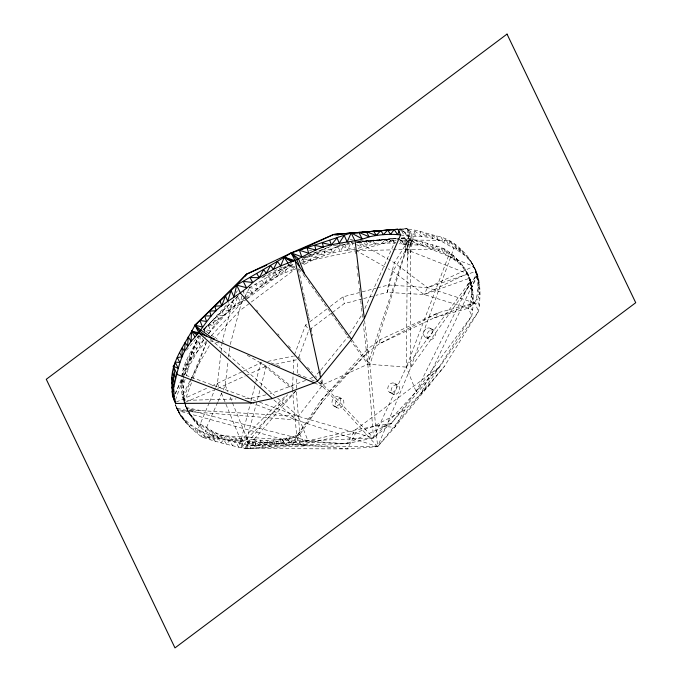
<?xml version="1.0" encoding="UTF-8"?>
<svg xmlns="http://www.w3.org/2000/svg" width="682" height="682" viewBox="0 0 682 682"><rect width="100%" height="100%" fill="white"/><g stroke="black" fill="none" stroke-linecap="round" stroke-linejoin="round"><path stroke-width="0.51" stroke-dasharray="3.41 2.56" d="M199.783 335.732C191.94 350.812 180.474 365.492 181.557 383.378C180.585 393.062 183.629 402.056 187.746 410.53C193.219 421.519 202.844 431.186 213.978 436.165C226.04 440.078 238.393 443.044 250.788 445.713L346.533 443.701L373.48 437.98L391.349 423.343L439.063 367.206L471.859 315.732C474.467 299.398 474.161 281.564 464.135 267.591C457.153 258.29 448.304 249.109 436.727 246.083C424.75 242.852 412.636 238.18 400.189 238.103M398.765 229.195L407.043 228.632L410.504 236.492L410.564 367.99L377.632 446.65L347.351 448.909L244.991 448.568C230.533 445.363 216.1 441.902 202.077 437.094C190.551 428.859 180.065 418.433 175.248 404.801L179.357 413.514M401.178 238.146L404.29 237.856L407.427 245.008L406.361 367.112L416.088 391.596L391.349 423.343L346.533 443.701L303.464 441.876L250.788 445.713L247.046 438.517L230.005 396.83M185.095 379.405C182.324 387.853 183.1 397.069 185.836 405.423M391.349 423.343L355.254 429.984L303.464 441.876L299.884 434.366L296.21 390.471L253.892 439.592L250.788 445.713L308 440.802L373.48 437.98L416.088 391.596L471.859 315.732L468.27 308.221C473.555 296.159 471.518 282.169 465.9 270.609L468.79 276.619L467.23 273.559L406.122 249.518L393.446 249.825M221.42 393.13L240.899 440.657L244.991 448.568L292.757 444.979L296.73 436.275L320.574 400.956L367.129 352.926L379.26 343.839L434.34 317.803L468.27 308.221L474.646 302.978C482.165 285.153 476.164 263.133 461.978 250.328C455.039 243.031 446.403 237.95 436.523 235.887C424.093 233.056 411.655 227.421 398.74 229.297M400.138 240.217L408.561 240.081L473.555 266.364L475.328 269.859L472.166 263.269C481.381 277.489 480.87 295.11 478.594 311.231L444.34 366.456L394.656 427.375L377.632 446.65L306.636 445.849L244.991 448.568L248.146 441.825L287.659 394.699M430.257 384.154L404.946 409.848L374.912 425.619L355.791 432.797L347.351 448.909L300.66 444.519L296.73 436.275L292.425 389.004L293.09 375.56M293.141 374.52L294.07 355.902M206.569 340.983L183.032 368.084L187.644 369.874L184.796 364.111L189.153 364.324L186.817 359.849L191.131 358.937L191.557 350.531L193.586 353.762L189.153 364.324L186.621 375.569L255.614 400.752M377.299 287.889L388.399 284.991L427.563 287.642L475.448 271.538L479.071 280.882L476.761 276.338L479.599 284.863L477.596 281.078L479.898 289.347L477.963 285.715L479.949 294.274L477.247 294.633L479.744 299.586L476.181 298.895L479.293 305.255L474.646 302.978L438.56 312.612L380.13 339.645L367.317 349.252L367.129 352.926L322.68 401.417L296.73 436.275C283.38 441.007 269.143 443.3 254.983 442.482C242.852 440.086 230.363 441.876 218.376 438.552C202.111 432.499 184.242 424.34 176.536 407.614L178.386 411.382M296.329 388.399L296.96 377.044M297.19 372.918L297.821 361.562M200.244 335.876L199.766 344.274L193.586 353.762L194.268 345.51L196.493 348.852L197.183 340.258L199.766 344.274L205.222 338.11M247.711 448.313L248.146 441.825L256.62 447.528L254.983 442.482L263.167 447L261.914 442.661L270.157 446.471L268.887 442.345L277.463 445.96L282.86 440.257L285.016 445.457L289.824 438.5L292.757 444.979L300.66 444.519L355.791 432.797M253.363 445.482L253.892 439.592C237.626 438.458 220.107 438.04 206.586 427.35C196.476 423.317 189.161 414.358 184.907 404.571M408.083 244.13L408.944 236.16L400.564 229.058L398.484 229.229M215.802 387.299L217.447 383.437L220.934 352.756M221.053 351.699L222.136 342.176M223.125 389.985L225.248 385.194L228.112 361.17M228.606 356.993L229.97 345.501M405.074 252.101L405.952 244.702L398.135 238.231L358.664 241.326L361.622 247.174C372.449 243.926 383.821 242.502 395.108 243.252L397.632 239.067M410.624 252.57L413.309 236.304L407.043 228.632L399.882 230.363M410.632 244.327L411.962 236.39L407.043 228.632L408.561 240.081L394.349 262.775L388.399 284.991L387.214 292.382L375.953 295.323M407.401 259.936L410.087 244.838L404.29 237.856L400.215 238.947M407.478 252.28L408.808 244.915L404.29 237.856L406.122 249.518L392.841 271.351L387.214 292.382L424.11 294.53L468.27 308.221L472.532 310.105L469.702 304.317L472.976 304.769L470.708 300.276L473.18 299.756L471.373 291.811L473.138 295.101L471.032 287.429L472.856 290.856L470.239 282.953L472.345 287.071L469.011 278.427L424.11 294.53L392.841 271.351L388.297 268.776M380.13 339.645L379.26 343.839L438.56 312.612L434.34 317.803L474.646 302.978L478.594 311.231L420.845 393.855L377.632 446.65L296.355 419.984L252.741 403.326M241.829 296.312L240.405 302.348C227.754 310.225 216.774 320.821 208.845 333.464L217.208 339.193M209.229 402.764L198.138 428.859L206.083 438.449L202.912 431.962L210.559 439.847L207.891 434.622L215.486 441.288L218.376 438.552L220.84 442.763L223.841 439.796L226.56 444.238L229.442 440.563L232.536 445.713L235.128 440.853L238.666 447.153L240.899 440.657L250.788 401.783M251.044 400.76L255.477 383.369M255.733 382.346L260.677 362.909L263.712 362.278M217.618 402.44L206.586 427.35L213.978 436.165L211.088 430.257L218.223 437.52L215.785 432.755L222.895 438.893L225.699 436.454L227.958 440.291L230.874 437.639L233.372 441.689L236.177 438.381L239.015 443.07L241.573 438.671L244.812 444.408L247.046 438.517L260.635 387.538M260.908 386.515L266.338 366.123L269.399 365.484M233.432 299.381L222.255 341.119L225 342.671M230.243 344.487L241.317 303.158L244.309 297.582M246.33 448.441L248.146 441.825L250.55 448.048M252.05 445.602L253.892 439.592C269.364 441.552 285.195 439.506 299.884 434.366L322.68 401.417L320.574 400.956L367.317 349.252M243.96 300.302L240.405 302.348L237.686 296.397L234.463 306.32L232.443 301.444L228.845 310.651L222.289 311.188L223.602 315.34L217.43 315.851L218.769 320.327L212.733 320.361L214.421 325.502L208.223 324.692L203.611 329.21L204.276 331.205M175.445 399.967L183.944 376.293M183.236 377.137L198.436 335.876L200.355 336.294M184.097 402.806L192.571 379.891M192.938 378.894L206.16 343.157M294.436 354.904L305.579 324.982L308.98 322.424M298.665 357.547L308.469 331.205M175.419 393.889L181.83 377.734M182.213 376.762L198.436 335.876L186.51 350.258M185.035 403.701L183.015 399.388L191.292 379.175M191.685 378.22L206.458 342.134M209.638 401.8L215.393 388.263M295.212 267.02L288.119 264.829L284.59 272.945C270.771 278.981 258.035 287.497 247.319 298.111M218.035 401.485L222.707 390.939M364.844 308.46L394.273 243.227L392.124 238.717L354.725 243.09M354.197 243.363L351.409 241.931L347.505 250.132C331.861 252.161 316.653 257.31 302.97 265.153M174.788 394.051L182.767 378.084M189.98 380.931L182.282 395.875L184.575 400.965L183.015 399.388M190.466 380.002L197.72 365.936L210.806 343.089M408.561 240.081L449.762 240.354L453.726 248.606L410.564 367.99L473.402 279.927L476.897 273.226L473.555 266.364L427.563 287.642L424.11 294.53L467.23 273.559L469.787 278.708M244.804 296.653L250.294 286.44M259.586 402.201L298.273 416.318L373.48 437.98L406.361 367.112L466.889 285.98L470.256 279.773L467.23 273.559L470.742 280.924L416.088 391.596L439.063 367.206L355.254 429.984L346.533 443.701L210.167 434.843L206.586 427.35L205.794 431.527L203.065 425.704L201.812 428.202L199.724 423.633L198.24 424.912L193.62 418.254L195.12 421.664L190.892 414.954L192.477 418.492L188.394 411.272L190.329 415.449L186.126 407.214L188.684 412.567M236.287 292.672L237.31 290.822M246.628 298.767L243.022 291.282L252.195 293.516L249.254 287.736L255.597 284.087L264.377 284.044L268.52 276.551L287.301 265.324M184.651 374.316L205.163 337.351M399.064 231.735L400.564 229.058L410.504 236.492C421.817 235.435 433.394 237.438 443.607 242.442C454.289 248.913 466.982 253.704 472.993 265.588L470.307 260.106L470.367 261.615L467.988 256.892L467.46 258.026L465.209 253.627L464.306 254.906L458.321 247.003L460.955 252.289L454.246 243.679L457.417 250.192L449.762 240.354L448.773 245.281L445.764 238.87L443.607 242.442L441.348 237.379L438.262 240.124L431.314 234.403L432.755 238.333L425.747 232.929L427.145 237.089L419.822 231.471L421.544 236.39L413.573 230.039L416.02 236.211L407.043 228.632M470.503 289.032L477.886 275.86L475.448 271.538L477.409 274.445L420.845 393.855L444.34 366.456M464.067 294.445L471.202 282.288L469.011 278.427L470.742 280.924L466.889 285.98M404.946 409.848L394.656 427.375L374.912 425.619M349.67 333.958L362.244 314.214M473.402 279.927L477.409 274.445L473.555 266.364L476.386 272.084M320.813 370.138L347.956 336.652L349.815 339.235M301.555 263.243L304.53 264.258L302.433 258.316L324.052 251.274L332.518 253.022L338.033 246.569L348.579 242.92M406.122 249.518L444.715 248.947L451.834 257.992L448.944 252.067L455.192 260.012L452.788 255.196L458.381 262.502L459.301 261.445L461.356 265.46L466.59 272.595L461.936 264.539L461.356 265.46C450.623 255.989 437.315 248.666 423.207 245.639C415.244 244.207 407.197 245.665 399.311 243.704M208.658 333.447L231.01 308.417L244.599 298.239M204.054 329.679L228.623 302.569M213.261 339.713L239.186 311.103L296.141 268.435M211.522 335.553L241.317 303.158L246.381 299.355M189.443 426.514L190.917 424.988L193.219 430.01L194.438 427.154L197.439 433.547L198.138 428.859L202.077 437.094L306.636 445.849L178.121 410.7L176.536 407.614L181.088 416.532L178.948 411.919L183.347 419.728L181.6 415.832L186.143 423.07L184.481 419.319L189.443 426.514L187.593 422.371M358.664 241.326L368.323 245.392L365.765 240.746L375.074 244.096L379.422 239.655L381.852 243.312L385.918 239.143L388.561 243.039L392.124 238.717L395.108 243.252M256.057 445.261L253.892 439.592L261.811 444.783L260.353 440.197L268.017 444.297L266.901 440.342L274.633 443.803L273.508 440.043L281.547 443.317L286.738 438.091L288.682 442.823L293.337 436.446L296.005 442.345L299.884 434.366L296.73 436.275M241.752 447.861L240.899 440.657L285.707 395.739M319.449 371.656L315.263 375.859L316.678 377.444M247.728 445.056L247.046 438.517L296.21 390.471M238.436 295.613L203.611 329.21L204.941 331.853M237.686 296.397L208.223 324.692L210.576 330.804L203.611 329.21L241.317 303.158M404.29 237.856L412.661 244.77L410.453 239.152L417.904 244.966L416.352 240.49L423.207 245.639L421.953 241.854L428.518 246.816L427.222 243.244L433.726 248.512L436.727 246.083L438.782 250.695L440.913 247.515L443.658 253.346L444.715 248.947L448.321 256.458L406.361 367.112L367.82 364.214L323.046 384.597L298.273 416.318L187.499 409.873L186.126 407.214L187.746 410.53M309.824 321.785L329.38 307.088M330.233 306.448L342.986 296.858L376.285 288.154M309.671 329.602L331.588 313.123M332.432 312.492L344.231 303.618L362.654 298.801M245.452 297.599L291.316 263.235M247.234 298.725L293.712 263.9L260.584 278.392M302.944 263.337L305.493 261.428L339.534 245.571L353.711 243.252M249.254 287.736L258.12 288.597L255.597 284.087L268.52 276.551L270.933 279.884L275.051 272.681L277.71 276.176L281.589 268.776L284.59 272.945L294.871 269.023L288.119 264.829L291.461 270.208M312.799 377.172L309.5 378.928L314.342 380.957M263.243 276.568L284.155 266.099M301.248 260.328L330.446 246.483M211.701 386.038L242.425 371.579M243.389 371.119L260.677 362.909L292.425 389.004M217.592 388.467L245.315 375.884M246.27 375.441L266.338 366.123L293.789 388.493M176.297 402.065L207.874 387.768M328.417 247.14L302.433 258.316L311.069 260.882L309.696 255.98L317.957 257.847L316.908 253.636L325.152 255.204L324.052 251.274L338.033 246.569L339.986 251.334L344.802 244.241L347.505 250.132L355.024 249.433L361.622 247.174L355.126 243.841M185.061 402.397L213.764 390.113M302.339 257.702L325.502 248.205M305.579 380.454L270.149 393.872M384.657 266.713L356.481 250.729L396.148 240.047M363.677 298.537L374.93 295.596M266.048 394.818L249.663 398.578L244.403 398.723M309.517 250.712L311.58 250.285M333.234 245.733L338.391 244.659M339.423 244.437L342.517 243.789M301.572 262.255L354.401 251.164M267.762 361.426L293.055 356.115M275.511 364.205L297.932 359.499M356.379 233.96L358.442 233.662M183.16 378.45L184.029 383.437L181.804 378.57L183.441 387.649L181.557 387.887L183.339 392.005L181.796 392.073L183.731 396.472L182.299 395.91L184.472 400.402L235.989 398.961M346.652 243.15L348.741 242.945M356.055 242.246L397.077 238.333M347.453 243.107L349.499 242.92M356.669 242.255L397.026 238.53M356.481 250.729L392.389 249.851M360.139 240.908L395.927 240.294M254.071 445.414L249.194 445.38L247.046 438.517M248.529 448.398L243.312 448.21L240.899 440.657M273.925 399.942L296.355 419.984L178.121 410.7L175.214 404.656M400.59 234.932L410.504 236.492L369.84 364.93L377.632 446.65L317.727 380.999M201.002 410.59L186.612 407.614L185.351 405.21M194.055 410.18L187.03 408.714L185.351 405.338M192.537 411.757L177.175 408.296L175.317 404.716M185.12 411.169L177.618 409.464L176.357 405.961M210.022 340.829L218.905 342.91M336.303 235.299L339.031 236.083M349.934 239.237L352.926 240.107M336.908 244.778L354.487 250.123M474.646 302.978L427.563 287.642L394.349 262.775L388.859 259.654M271.317 362.952L280.132 366.643M297.753 374.017L308.528 378.519M318.213 382.576L323.046 384.597L373.48 437.98L367.82 364.214L363.293 323.592M288.119 264.829L294.692 267.659M314.214 382.849L322.535 386.464L320.898 378.936M355.927 240.976L387.947 259.134M430.402 328.281L433.709 330.156M425.457 337.317L428.765 339.201M394.537 383.284L397.845 385.16M389.618 392.286L392.926 394.162M338.732 396.941L342.04 398.817M247.251 355.296L266.338 366.123M333.813 405.935L337.121 407.819M208.845 333.464L203.611 329.21L205.504 331.614M210.329 339.031L274.565 395.492M277.727 398.262L298.273 416.318L308 440.802L187.499 409.873L184.95 404.579M404.452 244.42L398.135 238.231L407.427 245.008L367.82 364.214L350.437 340.096M407.359 235.853L400.564 229.058L404.136 235.324M256.534 309.892L257.949 311.486M277.762 333.737L279.177 335.331M288.375 345.655L290.498 348.042M298.281 356.788L301.819 360.761M307.48 367.112L312.433 372.679M320.216 381.417L323.046 384.597L321.802 378.749M298.869 268.768L302.527 273.618M303.149 274.479L306.883 279.654M308.128 281.385L316.84 293.473M317.462 294.334L323.686 302.97M324.308 303.84L337.377 321.972M337.999 322.833L339.866 325.425M340.488 326.286L344.222 331.469M344.845 332.33L346.712 334.922M352.117 340.13L369.84 364.93L364.461 319.636M262.024 280.362L264.377 284.044M470.981 281.589L469.011 278.427L471.629 283.763M305.579 324.982L308.827 330.233M477.656 275.136L475.448 271.538L478.329 277.404M372.696 240.183L375.074 244.096M202.332 338.315L203.347 340.062M400.01 241.488L401.417 243.926M189.076 355.313L191.131 358.937M220.67 434.826L222.895 438.893M213.057 436.821L215.486 441.288M471.262 296.099L473.18 299.756M477.843 290.234L479.949 294.274M461.978 250.328L464.306 254.906M456.249 258.325L458.381 262.502M351.409 241.931L354.572 248.495M186.621 375.569L183.032 368.084L184.532 376.319M183.1 375.16L182.299 373.463L182.989 377.453M196.569 421.152L198.24 424.912M181.557 383.378L183.441 387.649M436.523 235.887L438.262 240.124M217.447 383.437L219.433 388.28M432.158 244.659L433.726 248.512M225.248 385.194L228.027 391.98M227.302 306.38L228.845 310.651M275.878 441.544L277.463 445.96M280.114 439.293L281.547 443.317M331.102 248.913L332.518 253.022M298.477 268.998L303.345 291.887M303.567 292.928L304.223 296.048M304.445 297.088L307.548 311.648M307.761 312.688L308.426 315.817M308.648 316.857L309.313 319.977M311.086 328.298L312.629 335.578M320.148 370.957L320.77 373.881M342.986 296.858L344.231 303.618M355.143 250.473L355.493 253.61M356.891 266.151L357.24 269.288M357.7 273.465L358.05 276.602M358.519 280.779L358.868 283.917M359.337 288.094L359.798 292.271M359.917 293.32L360.616 299.586M360.735 300.634L361.434 306.9M361.545 307.949L362.713 318.383M426.003 328.912L425.091 329.773A5.149 4.083 -60.4 0 0 425.781 337.471A5.149 4.083 -60.4 0 0 432.235 332.637A5.149 4.083 -60.4 0 0 427.128 328.247L426.003 328.912M429.31 330.796L428.398 331.648A5.149 4.083 -60.4 0 0 429.089 339.346A5.149 4.083 -60.4 0 0 435.542 334.512A5.149 4.083 -60.4 0 0 430.436 330.122L429.362 330.77M337.061 405.978A5.132 4.066 -60.4 0 0 339.576 397.589A5.132 4.066 -60.4 0 0 332.177 400.752A5.132 4.066 -60.4 0 0 337.061 405.978M392.875 392.32A5.132 4.066 -60.4 0 0 395.381 383.932A5.132 4.066 -60.4 0 0 387.981 387.095A5.132 4.066 -60.4 0 0 392.875 392.32M396.182 394.196A5.132 4.066 -60.4 0 0 398.689 385.807A5.132 4.066 -60.4 0 0 391.289 388.97A5.132 4.066 -60.4 0 0 396.182 394.196M340.378 407.853A5.132 4.066 -60.4 0 0 342.884 399.464A5.132 4.066 -60.4 0 0 335.484 402.627A5.132 4.066 -60.4 0 0 340.378 407.853"/><path stroke-width="1.02" d="M171.728 382.466L172.495 395.688L175.641 403.454L251.752 402.943L272.374 398.561L314.214 382.849L317.727 380.999L351.503 339.278L364.333 318.579L400.59 234.932L397.87 229.263L333.575 234.506L291.163 252.954L246.543 274.19L195.001 325.161C185.726 343.481 170.747 360.838 171.728 382.466C175.462 388.842 172.691 396.668 175.641 403.454M175.24 363.838L173.254 366.234L178.266 368.408L175.138 362.065L179.843 362.509L177.277 357.59L181.932 356.805L182.299 347.76L184.524 351.332C178.897 362.577 176.638 375.049 173.799 387.137L171.728 387.231L173.688 391.741L171.983 391.647L174.106 396.464L172.495 395.688L175.01 401.229L174.098 400.249M314.214 382.849L198.897 332.901L191.523 331.12L191.054 341.324L184.524 351.332L185.154 342.449L187.584 346.141L188.241 336.891L191.054 341.324C202.349 330.335 208.743 315.237 221.778 305.783C232.059 297.812 243.61 291.956 252.724 282.501C263.363 274.241 275.298 267.685 287.957 263.09C302.893 258.282 315.485 247.677 331.324 244.889C343.95 241.76 356.967 241.65 369.158 236.842C379.448 234.557 390.104 233.687 400.59 234.932M272.374 398.561L198.897 332.901L195.001 325.161L214.779 306.184L221.778 305.783L225.486 295.877L236.637 285.085L246.543 274.19L266.636 265.187M399.064 231.735L397.461 234.582L394.256 229.544L390.539 234.335L387.666 230.064L383.446 234.625L380.812 230.601L376.285 235.46L366.362 231.735L369.158 236.842L358.851 232.332L362.099 238.76L351.17 232.937L291.163 252.954L284.309 257.165L280.686 265.954L277.421 261.359L236.637 285.085L234.011 297.054L231.028 290.523L227.72 301.222L225.486 295.877L214.779 306.184L216.228 310.736L209.638 311.111L211.13 316.005L204.668 315.86L206.544 321.495L199.886 320.412L202.494 327.113L195.001 325.161L197.558 323.285M317.727 380.999L240.601 293.311L236.637 285.085L246.475 287.727L243.244 281.368L252.724 282.501L249.962 277.54L259.322 277.668L263.619 269.595L266.244 273.269L270.524 265.503L273.414 269.347L277.421 261.359L284.309 257.165L295.153 260.737L351.503 339.278M245.511 276.04L246.543 274.19M320.693 377.998L295.153 260.737L291.163 252.954L301.768 256.799L299.441 250.277L308.656 253.218L307.122 247.839L315.937 249.987L314.743 245.367L323.532 247.191L322.296 242.886L331.324 244.889L337.061 237.89L339.218 243.124L344.205 235.409L347.172 241.888L351.17 232.937L355.143 241.181L364.333 318.579M299.441 250.277L333.575 234.506L397.87 229.263M372.824 231.565L389.141 229.987M360.036 232.392L333.575 234.506L335.399 235.034M362.151 232.221L375.91 231.121M251.752 402.943L177.201 374.461L173.254 366.234L175.572 378.476L172.495 371.946L174.43 382.713L171.983 377.368L173.799 387.137M194.856 336.899L191.523 331.12L197.865 333.856M287.957 263.09L284.309 257.165L293.371 261.274M284.309 257.165L291.564 261.854M214.071 339.346L200.67 329.943L195.001 325.161L199.809 331.367L206.331 335.979M191.523 331.12L196.842 334.853M256.756 273.61L259.322 277.668M373.693 231.155L376.285 235.46M179.673 352.807L181.932 356.805M304.411 273.405L298.486 258.7L291.163 252.954L296.875 259.68L299.739 266.867M220.064 301.103L221.778 305.783M329.747 240.388L331.324 244.889M507.024 34.1L46.274 379.286L174.976 647.9L635.726 302.714L507.024 34.1"/></g></svg>
